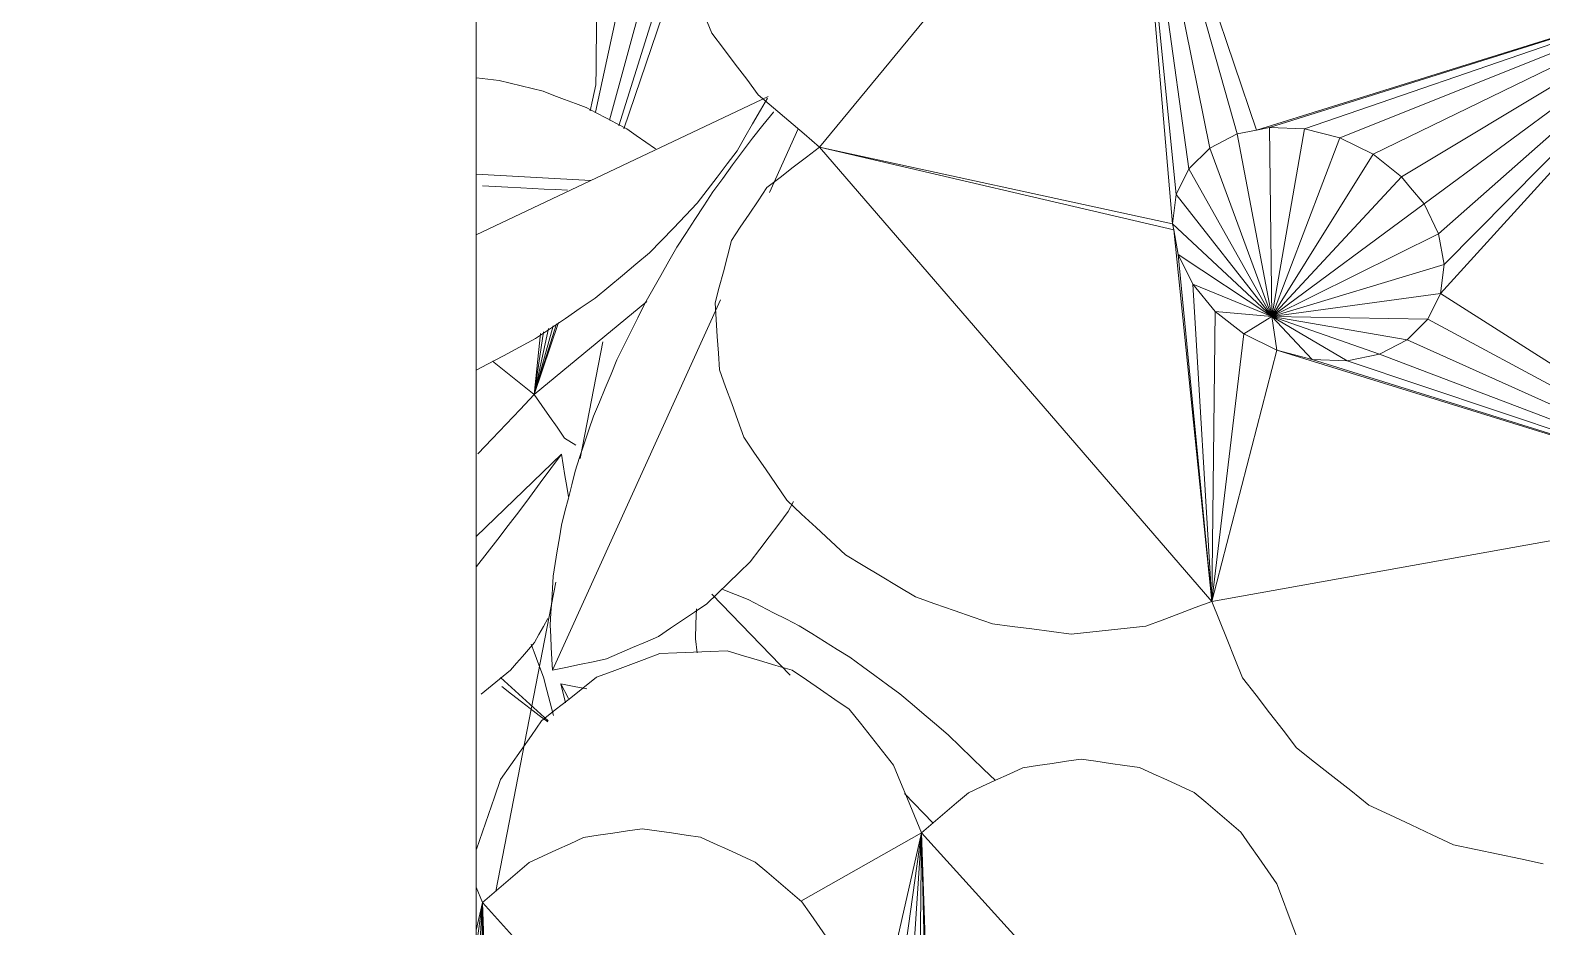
# Model space of a CAD drawing. Header units: metres. Extents: x -18.34 to -13.25, y -25.49 to -16.26.
# Drawn here: x -17.6932 to -17.5807, y -17.2564 to -17.1897 of the extents above; entities that cross this region are included whole.
import ezdxf

# ---------------------------------------------------------------- set-up
doc = ezdxf.new("R2010")
doc.units = ezdxf.units.M
for name, color, linetype, lineweight in [('Importações nas famílias', 7, 'Continuous', 5), ('Quadro estrutural', 7, 'Continuous', 5), ('Vegetação', 7, 'Continuous', 5)]:
    doc.layers.add(name, color=color, linetype=linetype, lineweight=lineweight)

# ---------------------------------------------------------------- blocks, each defined once
blk = doc.blocks.new('Tram - Tram-3151187-Pavimento 02 - Executivo')
at = {"layer": 'Quadro estrutural'}
blk.add_line((0.77874, 0.05), (1.19668, 0.05), dxfattribs=at)
blk = doc.blocks.new('Planta_pergolado_12200 - plantas pergolado_skp_Component_17-V26-Pavimento 02 - Executivo')
at = {"layer": 'Importações nas famílias', "color": 9}
for p, q in [((0.05637, 0.166207), (0.056623, 0.165785)), ((0.043743, 0.109602), (0.043025, 0.109692))]:
    blk.add_line(p, q, dxfattribs=at)
at = {"layer": 'Importações nas famílias', "color": 9, "flags": 128}
for points in [[(0.064989, 0.173789), (0.065806, 0.173926), (0.066623, 0.174062), (0.06744, 0.174198), (0.068257, 0.174334)], [(0.068257, 0.174334), (0.069064, 0.174091), (0.069871, 0.173848), (0.070678, 0.173605), (0.071485, 0.173362)], [(0.063789, 0.17299), (0.064232, 0.173286), (0.064989, 0.173789)], [(0.071485, 0.173362), (0.072213, 0.172761), (0.072941, 0.17216), (0.073669, 0.171558), (0.074397, 0.170957)], [(0.061961, 0.171774), (0.062718, 0.172278), (0.063475, 0.172782)], [(0.059431, 0.168461), (0.060064, 0.169289), (0.060696, 0.170118), (0.061329, 0.170946), (0.061961, 0.171774)], [(0.074397, 0.170957), (0.074983, 0.170048), (0.07557, 0.16914)], [(0.058523, 0.166297), (0.058977, 0.167379), (0.059431, 0.168461)], [(0.07887, 0.155103), (0.0788, 0.153809), (0.078765, 0.153151)], [(0.04516, 0.110017), (0.044451, 0.10981), (0.043743, 0.109602)], [(0.046952, 0.105916), (0.046858, 0.107045), (0.046764, 0.108174)]]:
    blk.add_lwpolyline(points, dxfattribs=at)
blk = doc.blocks.new('Planta_pergolado_12200 - plantas pergolado_skp_Component_16-V27-Pavimento 02 - Executivo')
blk.add_blockref('Planta_pergolado_12200 - plantas pergolado_skp_Component_17-V26-Pavimento 02 - Executivo', (0, 0))
blk = doc.blocks.new('Planta_pergolado_12200 - plantas pergolado_skp_-V28-Pavimento 02 - Executivo')
blk.add_blockref('Planta_pergolado_12200 - plantas pergolado_skp_Component_16-V27-Pavimento 02 - Executivo', (0, 0))
blk = doc.blocks.new('Planta_pergolado_12200 - plantas pergolado_skp_-3067425-Pavimento 02 - Executivo')
at = {"xscale": 1.254472261797389, "yscale": 1.254472261797389, "zscale": 1.254472261797389, "rotation": 44.99999999999149}
blk.add_blockref('Planta_pergolado_12200 - plantas pergolado_skp_-V28-Pavimento 02 - Executivo', (0.10194, -0.10235), dxfattribs=at)
blk = doc.blocks.new('Planta_pergolado_12200 - plantas pergolado_skp_Component_12-V138-Pavimento 02 - Executivo')
at = {"layer": 'Importações nas famílias', "color": 9}
for p in [(0.034492, 0.098185), (0.034513, 0.098471)]:
    blk.add_line(p, (0.03536, 0.098835), dxfattribs=at)
at = {"layer": 'Importações nas famílias', "color": 9, "flags": 128}
blk.add_lwpolyline([(0.03536, 0.098835), (0.034694, 0.099185), (0.034048, 0.099525)], dxfattribs=at)
blk = doc.blocks.new('Planta_pergolado_12200 - plantas pergolado_skp_Component_17-V139-Pavimento 02 - Executivo')
at = {"layer": 'Importações nas famílias', "color": 9}
for p, q in [((0.057615, 0.164133), (0.054179, 0.160187)), ((0.056944, 0.150919), (0.057615, 0.164133)), ((0.0571, 0.150697), (0.057615, 0.164133)), ((0.057501, 0.150127), (0.057615, 0.164133)), ((0.057615, 0.164133), (0.06325, 0.157661)), ((0.060158, 0.147444), (0.057615, 0.164133)), ((0.059244, 0.146459), (0.057615, 0.164133)), ((0.058153, 0.14939), (0.057615, 0.164133)), ((0.055961, 0.134448), (0.056026, 0.135232)), ((0.05194, 0.125059), (0.055543, 0.134882)), ((0.052275, 0.125014), (0.055961, 0.134448)), ((0.057543, 0.134448), (0.055961, 0.134448)), ((0.056131, 0.132411), (0.055961, 0.134448)), ((0.058447, 0.132867), (0.056131, 0.132411)), ((0.056131, 0.132411), (0.05288, 0.124934)), ((0.056628, 0.130514), (0.056131, 0.132411)), ((0.059337, 0.131596), (0.056628, 0.130514)), ((0.056628, 0.130514), (0.053762, 0.124789)), ((0.057356, 0.129014), (0.056628, 0.130514)), ((0.04494, 0.118392), (0.046576, 0.110432)), ((0.046576, 0.110432), (0.04803, 0.114397)), ((0.046576, 0.110432), (0.048076, 0.114271)), ((0.048154, 0.114061), (0.046576, 0.110432)), ((0.048254, 0.113785), (0.046576, 0.110432)), ((0.048366, 0.113479), (0.046576, 0.110432)), ((0.048432, 0.113299), (0.046576, 0.110432)), ((0.049555, 0.110432), (0.046576, 0.110432)), ((0.043743, 0.109602), (0.043025, 0.109692))]:
    blk.add_line(p, q, dxfattribs=at)
at = {"layer": 'Importações nas famílias', "color": 9, "flags": 128}
for points in [[(0.064989, 0.173789), (0.065806, 0.173926), (0.066623, 0.174062), (0.06744, 0.174198), (0.068257, 0.174334)], [(0.068257, 0.174334), (0.069064, 0.174091), (0.069871, 0.173848), (0.070678, 0.173605), (0.071485, 0.173362)], [(0.061961, 0.171774), (0.062718, 0.172278), (0.063475, 0.172782), (0.064232, 0.173286), (0.064989, 0.173789)], [(0.071485, 0.173362), (0.072213, 0.172761), (0.072941, 0.17216), (0.073669, 0.171558), (0.074397, 0.170957)], [(0.059431, 0.168461), (0.060064, 0.169289), (0.060696, 0.170118), (0.061329, 0.170946), (0.061961, 0.171774)], [(0.074397, 0.170957), (0.074983, 0.170048), (0.07557, 0.16914)], [(0.057615, 0.164133), (0.058069, 0.165215), (0.058523, 0.166297), (0.058977, 0.167379), (0.059431, 0.168461)], [(0.05637, 0.166207), (0.056623, 0.165785), (0.057119, 0.164959), (0.057615, 0.164133)], [(0.07887, 0.155103), (0.0788, 0.153809), (0.078765, 0.153151)], [(0.046576, 0.110432), (0.045868, 0.110225), (0.04516, 0.110017), (0.044451, 0.10981), (0.043743, 0.109602)], [(0.046952, 0.105916), (0.046858, 0.107045), (0.046764, 0.108174), (0.04667, 0.109303), (0.046576, 0.110432)]]:
    blk.add_lwpolyline(points, dxfattribs=at)
blk = doc.blocks.new('Planta_pergolado_12200 - plantas pergolado_skp_Component_16-V140-Pavimento 02 - Executivo')
for name in ['Planta_pergolado_12200 - plantas pergolado_skp_Component_17-V139-Pavimento 02 - Executivo', 'Planta_pergolado_12200 - plantas pergolado_skp_Component_12-V138-Pavimento 02 - Executivo']:
    blk.add_blockref(name, (0, 0))
blk = doc.blocks.new('Planta_pergolado_12200 - plantas pergolado_skp_-V141-Pavimento 02 - Executivo')
blk.add_blockref('Planta_pergolado_12200 - plantas pergolado_skp_Component_16-V140-Pavimento 02 - Executivo', (0, 0))
blk = doc.blocks.new('Planta_pergolado_12200 - plantas pergolado_skp_-3067431-Pavimento 02 - Executivo')
at = {"xscale": 1.254472261797389, "yscale": 1.254472261797389, "zscale": 1.254472261797389, "rotation": 44.99999999999149}
blk.add_blockref('Planta_pergolado_12200 - plantas pergolado_skp_-V141-Pavimento 02 - Executivo', (0.10194, -0.10235), dxfattribs=at)
blk = doc.blocks.new('Planta_pergolado_12200 - plantas pergolado_skp_-3067432-Pavimento 02 - Executivo')
at = {"rotation": 89.9999999999999}
for name in ['Planta_pergolado_12200 - plantas pergolado_skp_-3067431-Pavimento 02 - Executivo', 'Planta_pergolado_12200 - plantas pergolado_skp_-3067425-Pavimento 02 - Executivo']:
    blk.add_blockref(name, (0.69625, 0.01573), dxfattribs=at)
blk = doc.blocks.new('Planta_pergolado_12200 - plantas pergolado_skp_Component_12-V385-Pavimento 02 - Executivo')
at = {"layer": 'Importações nas famílias', "color": 9}
blk.add_line((0.06137, 0.27546), (0.06436, 0.2721), dxfattribs=at)
at = {"layer": 'Importações nas famílias', "color": 9, "flags": 128}
for points in [[(0.06097, 0.27512), (0.0611, 0.27423), (0.06124, 0.27332), (0.06137, 0.2724)], [(0.06309, 0.27394), (0.06253, 0.27447), (0.06196, 0.27501), (0.06142, 0.27551)], [(0.06433, 0.27273), (0.06371, 0.27334), (0.06309, 0.27394)], [(0.06137, 0.2724), (0.0616, 0.2715), (0.06183, 0.2706), (0.06199, 0.27001)]]:
    blk.add_lwpolyline(points, dxfattribs=at)
blk = doc.blocks.new('Planta_pergolado_12200 - plantas pergolado_skp_Component_12-V386-Pavimento 02 - Executivo')
at = {"layer": 'Importações nas famílias', "color": 9}
blk.add_line((0.05435, 0.23834), (0.06225, 0.23704), dxfattribs=at)
at = {"layer": 'Importações nas famílias', "color": 9, "flags": 128}
for points in [[(0.05926, 0.23833), (0.05846, 0.23845), (0.05765, 0.23858), (0.05684, 0.23871), (0.05604, 0.23883)], [(0.06191, 0.23788), (0.06103, 0.23803), (0.06015, 0.23818), (0.05926, 0.23833)], [(0.04964, 0.23662), (0.05026, 0.23609), (0.05087, 0.23556), (0.05148, 0.23503)], [(0.05148, 0.23503), (0.05215, 0.23458), (0.05281, 0.23413), (0.05348, 0.23369), (0.05414, 0.23324)], [(0.05414, 0.23324), (0.05485, 0.23288), (0.05556, 0.23252), (0.05627, 0.23216), (0.05698, 0.23179)], [(0.05698, 0.23179), (0.05772, 0.23152), (0.05847, 0.23125), (0.05921, 0.23098), (0.05996, 0.23071)], [(0.05996, 0.23071), (0.06073, 0.23054), (0.06151, 0.23036)]]:
    blk.add_lwpolyline(points, dxfattribs=at)
blk = doc.blocks.new('Planta_pergolado_12200 - plantas pergolado_skp_Component_17-V387-Pavimento 02 - Executivo')
at = {"layer": 'Importações nas famílias', "color": 9}
for p, q in [((0.05313, 0.22271), (0.06099, 0.22541)), ((0.05313, 0.22271), (0.05111, 0.18788)), ((0.05313, 0.22271), (0.06007, 0.21697)), ((0.05313, 0.22271), (0.06017, 0.21783)), ((0.05313, 0.22271), (0.06024, 0.21847)), ((0.05313, 0.22271), (0.05982, 0.21911)), ((0.05313, 0.22271), (0.06026, 0.21906)), ((0.05313, 0.22271), (0.05627, 0.2211)), ((0.05966, 0.2132), (0.05313, 0.22271)), ((0.05313, 0.22271), (0.05974, 0.21392)), ((0.05313, 0.22271), (0.05985, 0.21488)), ((0.05313, 0.22271), (0.05996, 0.21595)), ((0.05751, 0.19336), (0.05111, 0.18788)), ((0.0574, 0.19238), (0.05111, 0.18788)), ((0.05111, 0.18788), (0.05731, 0.19151)), ((0.05111, 0.18788), (0.05723, 0.19084)), ((0.05718, 0.19037), (0.05111, 0.18788)), ((0.05716, 0.19011), (0.05111, 0.18788)), ((0.05111, 0.18788), (0.05715, 0.19003)), ((0.05661, 0.18511), (0.05111, 0.18788))]:
    blk.add_line(p, q, dxfattribs=at)
at = {"layer": 'Importações nas famílias', "color": 9, "flags": 128}
for points in [[(0.05329, 0.23174), (0.05364, 0.23279), (0.05388, 0.2335)], [(0.05275, 0.22723), (0.05288, 0.22836), (0.05302, 0.22949), (0.05315, 0.23061), (0.05329, 0.23174)], [(0.05313, 0.22271), (0.05303, 0.22384), (0.05294, 0.22497), (0.05284, 0.2261), (0.05275, 0.22723)], [(0.04627, 0.22085), (0.04711, 0.22123), (0.04794, 0.2216), (0.04878, 0.22198), (0.04962, 0.22236)], [(0.04962, 0.22236), (0.05049, 0.22245), (0.05137, 0.22254), (0.05225, 0.22263), (0.05313, 0.22271)], [(0.03868, 0.20623), (0.03886, 0.20735), (0.03904, 0.20847), (0.03922, 0.20956)], [(0.03888, 0.20169), (0.03883, 0.20283), (0.03878, 0.20396), (0.03873, 0.2051), (0.03868, 0.20623)], [(0.03998, 0.1974), (0.0397, 0.19847), (0.03943, 0.19954), (0.03915, 0.20062), (0.03888, 0.20169)], [(0.0419, 0.19364), (0.04142, 0.19458), (0.04094, 0.19552), (0.04046, 0.19646), (0.03998, 0.1974)], [(0.04453, 0.19068), (0.04387, 0.19142), (0.04321, 0.19216), (0.04256, 0.1929), (0.0419, 0.19364)], [(0.04767, 0.18871), (0.04688, 0.18921), (0.0461, 0.1897), (0.04531, 0.19019), (0.04453, 0.19068)], [(0.05111, 0.18788), (0.05025, 0.18809), (0.04939, 0.1883), (0.04853, 0.18851), (0.04767, 0.18871)], [(0.0496, 0.18359), (0.04985, 0.18431), (0.05027, 0.1855), (0.05069, 0.18669), (0.05111, 0.18788)]]:
    blk.add_lwpolyline(points, dxfattribs=at)
blk = doc.blocks.new('Planta_pergolado_12200 - plantas pergolado_skp_Component_16-V388-Pavimento 02 - Executivo')
for name in ['Planta_pergolado_12200 - plantas pergolado_skp_Component_12-V385-Pavimento 02 - Executivo', 'Planta_pergolado_12200 - plantas pergolado_skp_Component_12-V386-Pavimento 02 - Executivo', 'Planta_pergolado_12200 - plantas pergolado_skp_Component_17-V387-Pavimento 02 - Executivo']:
    blk.add_blockref(name, (0, 0))
blk = doc.blocks.new('Planta_pergolado_12200 - plantas pergolado_skp_-V421-Pavimento 02 - Executivo')
blk.add_blockref('Planta_pergolado_12200 - plantas pergolado_skp_Component_16-V388-Pavimento 02 - Executivo', (0, 0))
blk = doc.blocks.new('Planta_pergolado_12200 - plantas pergolado_skp_-3067454-Pavimento 02 - Executivo')
at = {"rotation": 89.9999999999999}
blk.add_blockref('Planta_pergolado_12200 - plantas pergolado_skp_-V421-Pavimento 02 - Executivo', (0.27404, 0.01573), dxfattribs=at)
blk = doc.blocks.new('Planta_pergolado_12200 - plantas pergolado_skp_Component_17-V651-Pavimento 02 - Executivo')
at = {"layer": 'Importações nas famílias', "color": 9}
for p, q in [((-0.15968, -0.36122), (-0.16015, -0.36007)), ((-0.16015, -0.36329), (-0.15968, -0.36122)), ((-0.16015, -0.36454), (-0.15968, -0.36122)), ((-0.16015, -0.36824), (-0.15968, -0.36122)), ((-0.15998, -0.38759), (-0.15968, -0.36122)), ((-0.15968, -0.36122), (-0.13588, -0.38752)), ((-0.15903, -0.38951), (-0.15968, -0.36122)), ((-0.15866, -0.39122), (-0.15968, -0.36122)), ((-0.15903, -0.38951), (-0.15998, -0.38759)), ((-0.13588, -0.38752), (-0.15866, -0.39122)), ((-0.15857, -0.39165), (-0.13588, -0.38752)), ((-0.13588, -0.38752), (-0.15111, -0.42078)), ((-0.16015, -0.38984), (-0.15903, -0.38951)), ((-0.15866, -0.39122), (-0.15903, -0.38951)), ((-0.15857, -0.39165), (-0.15866, -0.39122)), ((-0.16015, -0.39177), (-0.15857, -0.39165)), ((-0.15862, -0.39384), (-0.15857, -0.39165)), ((-0.15111, -0.42078), (-0.15857, -0.39165)), ((-0.16015, -0.39365), (-0.15862, -0.39384)), ((-0.15918, -0.39595), (-0.15862, -0.39384)), ((-0.15111, -0.42078), (-0.15862, -0.39384)), ((-0.16015, -0.39562), (-0.15918, -0.39595)), ((-0.16015, -0.39771), (-0.15918, -0.39595)), ((-0.15918, -0.39595), (-0.15111, -0.42078)), ((-0.16015, -0.39797), (-0.15111, -0.42078)), ((-0.16015, -0.40238), (-0.15111, -0.42078)), ((-0.16015, -0.40453), (-0.15111, -0.42078)), ((-0.16015, -0.41922), (-0.15111, -0.42078))]:
    blk.add_line(p, q, dxfattribs=at)
at = {"layer": 'Importações nas famílias', "color": 9, "flags": 128}
for points in [[(-0.15215, -0.35637), (-0.15316, -0.35684), (-0.15417, -0.35731), (-0.15519, -0.35778), (-0.1562, -0.35825)], [(-0.1478, -0.35573), (-0.14888, -0.35589), (-0.14997, -0.35605), (-0.15106, -0.35621), (-0.15215, -0.35637)], [(-0.14345, -0.35635), (-0.14453, -0.3562), (-0.14562, -0.35604), (-0.14671, -0.35588), (-0.1478, -0.35573)], [(-0.13939, -0.35821), (-0.14041, -0.35774), (-0.14142, -0.35728), (-0.14243, -0.35682), (-0.14345, -0.35635)], [(-0.1562, -0.35825), (-0.15707, -0.35899), (-0.15794, -0.35973), (-0.15881, -0.36047), (-0.15968, -0.36122)], [(-0.13591, -0.36116), (-0.13678, -0.36042), (-0.13765, -0.35968), (-0.13852, -0.35894), (-0.13939, -0.35821)], [(-0.13323, -0.36502), (-0.1339, -0.36405), (-0.13457, -0.36309), (-0.13524, -0.36212), (-0.13591, -0.36116)], [(-0.13155, -0.36951), (-0.13197, -0.36838), (-0.13239, -0.36726), (-0.13281, -0.36614), (-0.13323, -0.36502)], [(-0.13097, -0.37433), (-0.13112, -0.37312), (-0.13126, -0.37192), (-0.13141, -0.37071), (-0.13155, -0.36951)], [(-0.13154, -0.37916), (-0.1314, -0.37795), (-0.13126, -0.37674), (-0.13112, -0.37554), (-0.13097, -0.37433)], [(-0.13322, -0.38366), (-0.1328, -0.38253), (-0.13238, -0.38141), (-0.13196, -0.38028), (-0.13154, -0.37916)], [(-0.13588, -0.38752), (-0.13522, -0.38656), (-0.13455, -0.38559), (-0.13388, -0.38462), (-0.13322, -0.38366)], [(-0.13227, -0.39027), (-0.13317, -0.38959), (-0.13408, -0.3889), (-0.13498, -0.38821), (-0.13588, -0.38752)], [(-0.12941, -0.39397), (-0.13013, -0.39304), (-0.13084, -0.39212), (-0.13155, -0.3912), (-0.13227, -0.39027)], [(-0.12752, -0.39835), (-0.12799, -0.39726), (-0.12847, -0.39616), (-0.12894, -0.39506), (-0.12941, -0.39397)], [(-0.12672, -0.40314), (-0.12692, -0.40194), (-0.12712, -0.40075), (-0.12732, -0.39955), (-0.12752, -0.39835)], [(-0.12706, -0.40799), (-0.12697, -0.40678), (-0.12689, -0.40556), (-0.1268, -0.40435), (-0.12672, -0.40314)], [(-0.12852, -0.41258), (-0.12815, -0.41143), (-0.12779, -0.41029), (-0.12742, -0.40914), (-0.12706, -0.40799)], [(-0.131, -0.4166), (-0.13038, -0.41559), (-0.12976, -0.41459), (-0.12914, -0.41359), (-0.12852, -0.41258)], [(-0.13433, -0.41977), (-0.1335, -0.41897), (-0.13266, -0.41818), (-0.13183, -0.41739), (-0.131, -0.4166)], [(-0.15235, -0.42545), (-0.15204, -0.42428), (-0.15173, -0.42312), (-0.15142, -0.42195), (-0.15111, -0.42078)], [(-0.15111, -0.42078), (-0.15008, -0.42119), (-0.14904, -0.42159), (-0.14801, -0.42199), (-0.14698, -0.4224)], [(-0.13829, -0.42187), (-0.1373, -0.42134), (-0.13631, -0.42082), (-0.13532, -0.42029), (-0.13433, -0.41977)], [(-0.1426, -0.42277), (-0.14152, -0.42254), (-0.14044, -0.42232), (-0.13937, -0.4221), (-0.13829, -0.42187)], [(-0.14698, -0.4224), (-0.14588, -0.42249), (-0.14479, -0.42258), (-0.14369, -0.42268), (-0.1426, -0.42277)], [(-0.15464, -0.42961), (-0.15407, -0.42857), (-0.1535, -0.42753), (-0.15293, -0.42649), (-0.15235, -0.42545)], [(-0.15782, -0.43296), (-0.15703, -0.43212), (-0.15623, -0.43128), (-0.15544, -0.43045), (-0.15464, -0.42961)], [(-0.15975, -0.43413), (-0.15879, -0.43355), (-0.15782, -0.43296)]]:
    blk.add_lwpolyline(points, dxfattribs=at)
blk = doc.blocks.new('Planta_pergolado_12200 - plantas pergolado_skp_Component_16-V652-Pavimento 02 - Executivo')
blk.add_blockref('Planta_pergolado_12200 - plantas pergolado_skp_Component_17-V651-Pavimento 02 - Executivo', (0, 0))
blk = doc.blocks.new('Planta_pergolado_12200 - plantas pergolado_skp_Component_17-V696-Pavimento 02 - Executivo')
at = {"layer": 'Importações nas famílias', "color": 9}
for p, q in [((-0.12699, -0.35603), (-0.13597, -0.36113)), ((-0.13126, -0.37476), (-0.12699, -0.35603)), ((-0.13034, -0.37967), (-0.12699, -0.35603)), ((-0.12865, -0.38081), (-0.12699, -0.35603)), ((-0.12729, -0.3824), (-0.12699, -0.35603)), ((-0.12699, -0.35603), (-0.1032, -0.38234)), ((-0.12634, -0.38433), (-0.12699, -0.35603)), ((-0.12597, -0.38603), (-0.12699, -0.35603)), ((-0.13034, -0.37967), (-0.13184, -0.37918)), ((-0.13336, -0.3833), (-0.13034, -0.37967)), ((-0.12865, -0.38081), (-0.13034, -0.37967)), ((-0.13455, -0.38558), (-0.12865, -0.38081)), ((-0.12729, -0.3824), (-0.12865, -0.38081)), ((-0.13522, -0.38655), (-0.12729, -0.3824)), ((-0.12634, -0.38433), (-0.12729, -0.3824)), ((-0.1032, -0.38234), (-0.12597, -0.38603)), ((-0.12588, -0.38646), (-0.1032, -0.38234)), ((-0.1032, -0.38234), (-0.1096, -0.39632)), ((-0.13531, -0.38693), (-0.12634, -0.38433)), ((-0.12597, -0.38603), (-0.12634, -0.38433)), ((-0.13527, -0.38722), (-0.12588, -0.38646)), ((-0.12588, -0.38646), (-0.12597, -0.38603)), ((-0.12593, -0.38865), (-0.12588, -0.38646)), ((-0.12071, -0.40667), (-0.12588, -0.38646)), ((-0.13527, -0.38752), (-0.12593, -0.38865)), ((-0.13526, -0.38783), (-0.12649, -0.39076)), ((-0.13408, -0.38886), (-0.12752, -0.39263)), ((-0.12649, -0.39076), (-0.12593, -0.38865)), ((-0.12075, -0.40726), (-0.12593, -0.38865)), ((-0.12752, -0.39263), (-0.12649, -0.39076)), ((-0.12649, -0.39076), (-0.12081, -0.40824)), ((-0.12895, -0.39415), (-0.12752, -0.39263)), ((-0.12752, -0.39263), (-0.12053, -0.41028)), ((-0.13038, -0.39289), (-0.12895, -0.39415)), ((-0.12895, -0.39415), (-0.12005, -0.41229)), ((-0.12761, -0.39907), (-0.11988, -0.41297)), ((-0.12935, -0.4137), (-0.11876, -0.41554))]:
    blk.add_line(p, q, dxfattribs=at)
at = {"layer": 'Importações nas famílias', "color": 9, "flags": 128}
for points in [[(-0.14647, -0.34267), (-0.14765, -0.34312), (-0.14883, -0.34356), (-0.15002, -0.34401), (-0.1512, -0.34445)], [(-0.14147, -0.34249), (-0.14272, -0.34253), (-0.14397, -0.34258), (-0.14522, -0.34263), (-0.14647, -0.34267)], [(-0.13663, -0.34392), (-0.13784, -0.34356), (-0.13905, -0.3432), (-0.14026, -0.34285), (-0.14147, -0.34249)], [(-0.13238, -0.34683), (-0.13344, -0.3461), (-0.13451, -0.34537), (-0.13557, -0.34464), (-0.13663, -0.34392)], [(-0.1512, -0.34445), (-0.15222, -0.34526), (-0.15324, -0.34607), (-0.15426, -0.34687), (-0.15528, -0.34768)], [(-0.15528, -0.34768), (-0.15604, -0.34878), (-0.15681, -0.34988), (-0.15757, -0.35097), (-0.15834, -0.35207)], [(-0.12907, -0.35099), (-0.1299, -0.34995), (-0.13073, -0.34891), (-0.13155, -0.34787), (-0.13238, -0.34683)], [(-0.12699, -0.35603), (-0.12751, -0.35477), (-0.12803, -0.35351), (-0.12855, -0.35225), (-0.12907, -0.35099)], [(-0.11511, -0.35054), (-0.1162, -0.3507), (-0.11728, -0.35087), (-0.11837, -0.35103), (-0.11946, -0.35119)], [(-0.11076, -0.35117), (-0.11185, -0.35101), (-0.11293, -0.35086), (-0.11402, -0.3507), (-0.11511, -0.35054)], [(-0.15834, -0.35207), (-0.15879, -0.35337), (-0.15923, -0.35466), (-0.15968, -0.35596), (-0.16013, -0.35726)], [(-0.11946, -0.35119), (-0.12047, -0.35166), (-0.12148, -0.35212), (-0.1225, -0.35259), (-0.12351, -0.35306)], [(-0.1067, -0.35302), (-0.10772, -0.35256), (-0.10873, -0.35209), (-0.10974, -0.35163), (-0.11076, -0.35117)], [(-0.12351, -0.35306), (-0.12438, -0.3538), (-0.12525, -0.35455), (-0.12612, -0.35529), (-0.12699, -0.35603)], [(-0.10322, -0.35597), (-0.10409, -0.35524), (-0.10496, -0.3545), (-0.10583, -0.35376), (-0.1067, -0.35302)], [(-0.10055, -0.35983), (-0.10121, -0.35887), (-0.10188, -0.3579), (-0.10255, -0.35694), (-0.10322, -0.35597)], [(-0.09886, -0.36432), (-0.09928, -0.3632), (-0.0997, -0.36208), (-0.10012, -0.36095), (-0.10055, -0.35983)], [(-0.09829, -0.36914), (-0.09843, -0.36794), (-0.09857, -0.36673), (-0.09872, -0.36553), (-0.09886, -0.36432)], [(-0.09885, -0.37397), (-0.09871, -0.37276), (-0.09857, -0.37156), (-0.09843, -0.37035), (-0.09829, -0.36914)], [(-0.10053, -0.37847), (-0.10011, -0.37735), (-0.09969, -0.37622), (-0.09927, -0.3751), (-0.09885, -0.37397)], [(-0.1032, -0.38234), (-0.10253, -0.38137), (-0.10186, -0.3804), (-0.10119, -0.37944), (-0.10053, -0.37847)], [(-0.09958, -0.38509), (-0.10048, -0.3844), (-0.10139, -0.38371), (-0.10229, -0.38303), (-0.1032, -0.38234)], [(-0.09672, -0.38878), (-0.09744, -0.38786), (-0.09815, -0.38693), (-0.09886, -0.38601), (-0.09958, -0.38509)], [(-0.09483, -0.39317), (-0.0953, -0.39207), (-0.09578, -0.39097), (-0.09625, -0.38988), (-0.09672, -0.38878)], [(-0.11967, -0.42027), (-0.11936, -0.4191), (-0.11904, -0.41793), (-0.11873, -0.41676), (-0.11852, -0.41597)], [(-0.12195, -0.42442), (-0.12138, -0.42338), (-0.12081, -0.42234), (-0.12024, -0.4213), (-0.11967, -0.42027)], [(-0.14966, -0.42157), (-0.14914, -0.42264), (-0.14861, -0.42371)], [(-0.14861, -0.42371), (-0.14786, -0.42459), (-0.1471, -0.42547), (-0.14634, -0.42635), (-0.14559, -0.42723)], [(-0.12513, -0.42778), (-0.12434, -0.42694), (-0.12354, -0.4261), (-0.12275, -0.42526), (-0.12195, -0.42442)], [(-0.14559, -0.42723), (-0.14465, -0.42787), (-0.14372, -0.4285), (-0.14278, -0.42913), (-0.14185, -0.42977)], [(-0.12899, -0.43011), (-0.12802, -0.42953), (-0.12706, -0.42894), (-0.1261, -0.42836), (-0.12513, -0.42778)], [(-0.14185, -0.42977), (-0.14079, -0.43011), (-0.13974, -0.43045), (-0.13869, -0.4308), (-0.13764, -0.43114)], [(-0.13325, -0.43126), (-0.13219, -0.43097), (-0.13112, -0.43068), (-0.13005, -0.4304), (-0.12899, -0.43011)], [(-0.13764, -0.43114), (-0.13654, -0.43117), (-0.13544, -0.4312), (-0.13435, -0.43123), (-0.13325, -0.43126)]]:
    blk.add_lwpolyline(points, dxfattribs=at)
blk = doc.blocks.new('Planta_pergolado_12200 - plantas pergolado_skp_Component_16-V697-Pavimento 02 - Executivo')
blk.add_blockref('Planta_pergolado_12200 - plantas pergolado_skp_Component_17-V696-Pavimento 02 - Executivo', (0, 0))
blk = doc.blocks.new('Planta_pergolado_12200 - plantas pergolado_skp_Component_12-V718-Pavimento 02 - Executivo')
at = {"layer": 'Importações nas famílias', "color": 9}
for p, q in [((-0.13831, -0.30835), (-0.13617, -0.30362)), ((-0.15448, -0.34393), (-0.14195, -0.31634)), ((-0.13652, -0.33135), (-0.13693, -0.3321))]:
    blk.add_line(p, q, dxfattribs=at)
at = {"layer": 'Importações nas famílias', "color": 9, "flags": 128}
for points in [[(-0.13959, -0.3043), (-0.1388, -0.30333), (-0.13801, -0.30237), (-0.138, -0.30236)], [(-0.14253, -0.3083), (-0.1418, -0.3073), (-0.14106, -0.3063), (-0.14033, -0.3053), (-0.13959, -0.3043)], [(-0.14521, -0.31243), (-0.14454, -0.3114), (-0.14387, -0.31037), (-0.1432, -0.30934), (-0.14253, -0.3083)], [(-0.1476, -0.31661), (-0.147, -0.31557), (-0.14641, -0.31452), (-0.14581, -0.31347), (-0.14521, -0.31243)], [(-0.14968, -0.32082), (-0.14916, -0.31977), (-0.14864, -0.31872), (-0.14812, -0.31767), (-0.1476, -0.31661)], [(-0.15141, -0.32501), (-0.15098, -0.32396), (-0.15055, -0.32291), (-0.15011, -0.32187), (-0.14968, -0.32082)], [(-0.15279, -0.32911), (-0.15245, -0.32809), (-0.1521, -0.32706), (-0.15176, -0.32603), (-0.15141, -0.32501)], [(-0.1538, -0.33311), (-0.15354, -0.33211), (-0.15329, -0.33111), (-0.15304, -0.33011), (-0.15279, -0.32911)], [(-0.15442, -0.33693), (-0.15426, -0.33598), (-0.15411, -0.33502), (-0.15395, -0.33406), (-0.1538, -0.33311)], [(-0.13693, -0.3321), (-0.13763, -0.33304), (-0.13834, -0.33398), (-0.13904, -0.33492), (-0.13975, -0.33586)], [(-0.13975, -0.33586), (-0.14056, -0.33664), (-0.14137, -0.33742), (-0.14218, -0.33821), (-0.14299, -0.33899)], [(-0.15464, -0.34056), (-0.15459, -0.33965), (-0.15453, -0.33874), (-0.15447, -0.33784), (-0.15442, -0.33693)], [(-0.14299, -0.33899), (-0.14389, -0.33959), (-0.14479, -0.3402), (-0.14569, -0.3408), (-0.14659, -0.34141)], [(-0.15448, -0.34393), (-0.15452, -0.34309), (-0.15456, -0.34224), (-0.1546, -0.3414), (-0.15464, -0.34056)], [(-0.14659, -0.34141), (-0.14755, -0.34183), (-0.14852, -0.34224), (-0.14948, -0.34266), (-0.15045, -0.34307)], [(-0.15045, -0.34307), (-0.15145, -0.34329), (-0.15246, -0.3435), (-0.15347, -0.34372), (-0.15448, -0.34393)]]:
    blk.add_lwpolyline(points, dxfattribs=at)
blk = doc.blocks.new('Planta_pergolado_12200 - plantas pergolado_skp_Component_17-V719-Pavimento 02 - Executivo')
at = {"layer": 'Importações nas famílias', "color": 9}
for p, q in [((-0.13459, -0.30497), (-0.11124, -0.27665)), ((-0.10709, -0.30659), (-0.11124, -0.27665)), ((-0.11124, -0.27665), (-0.10803, -0.30851)), ((-0.10554, -0.30505), (-0.11124, -0.27665)), ((-0.10349, -0.30399), (-0.11124, -0.27665)), ((-0.10205, -0.3037), (-0.11124, -0.27665)), ((-0.11124, -0.27665), (-0.1083, -0.31068)), ((-0.0676, -0.29298), (-0.10205, -0.3037)), ((-0.0676, -0.29298), (-0.10108, -0.3035)), ((-0.0676, -0.29298), (-0.09848, -0.3036)), ((-0.0676, -0.29298), (-0.09585, -0.30428)), ((-0.0676, -0.29298), (-0.09338, -0.3055)), ((-0.0676, -0.29298), (-0.09125, -0.30718)), ((-0.0676, -0.29298), (-0.08958, -0.3092)), ((-0.0676, -0.29298), (-0.0885, -0.31142)), ((-0.08835, -0.31587), (-0.0676, -0.29298)), ((-0.0676, -0.29298), (-0.08808, -0.3137)), ((-0.10205, -0.3037), (-0.10349, -0.30399)), ((-0.10108, -0.3035), (-0.10205, -0.3037)), ((-0.09848, -0.3036), (-0.10108, -0.3035)), ((-0.10108, -0.3035), (-0.10091, -0.31758)), ((-0.10091, -0.31758), (-0.09848, -0.3036)), ((-0.09585, -0.30428), (-0.09848, -0.3036)), ((-0.1083, -0.31068), (-0.13459, -0.30497)), ((-0.13459, -0.30497), (-0.10822, -0.31114)), ((-0.10539, -0.3388), (-0.13459, -0.30497)), ((-0.10349, -0.30399), (-0.10554, -0.30505)), ((-0.10091, -0.31758), (-0.10349, -0.30399)), ((-0.09585, -0.30428), (-0.10091, -0.31758)), ((-0.09338, -0.3055), (-0.09585, -0.30428)), ((-0.10554, -0.30505), (-0.10709, -0.30659)), ((-0.10091, -0.31758), (-0.10554, -0.30505)), ((-0.09338, -0.3055), (-0.10091, -0.31758)), ((-0.09125, -0.30718), (-0.09338, -0.3055)), ((-0.10709, -0.30659), (-0.10803, -0.30851)), ((-0.10091, -0.31758), (-0.10709, -0.30659)), ((-0.10091, -0.31758), (-0.09125, -0.30718)), ((-0.09058, -0.30799), (-0.09125, -0.30718)), ((-0.08958, -0.3092), (-0.09058, -0.30799)), ((-0.10803, -0.30851), (-0.1083, -0.31068)), ((-0.10091, -0.31758), (-0.10803, -0.30851)), ((-0.08958, -0.3092), (-0.10091, -0.31758)), ((-0.0885, -0.31142), (-0.08958, -0.3092)), ((-0.10091, -0.31758), (-0.1083, -0.31068)), ((-0.1083, -0.31068), (-0.10822, -0.31114)), ((-0.10822, -0.31114), (-0.10788, -0.31296)), ((-0.10822, -0.31114), (-0.10539, -0.3388)), ((-0.10091, -0.31758), (-0.0885, -0.31142)), ((-0.08808, -0.3137), (-0.0885, -0.31142)), ((-0.10091, -0.31758), (-0.10788, -0.31296)), ((-0.10788, -0.31296), (-0.1068, -0.31518)), ((-0.10788, -0.31296), (-0.10539, -0.3388)), ((-0.10091, -0.31758), (-0.08808, -0.3137)), ((-0.08835, -0.31587), (-0.08808, -0.3137)), ((-0.10091, -0.31758), (-0.1068, -0.31518)), ((-0.1068, -0.31518), (-0.10514, -0.3172)), ((-0.1068, -0.31518), (-0.10539, -0.3388)), ((-0.10091, -0.31758), (-0.08835, -0.31587)), ((-0.08929, -0.31779), (-0.08835, -0.31587)), ((-0.08835, -0.31587), (-0.06399, -0.33139)), ((-0.10514, -0.3172), (-0.10539, -0.3388)), ((-0.10091, -0.31758), (-0.10514, -0.3172)), ((-0.10514, -0.3172), (-0.103, -0.31888)), ((-0.10091, -0.31758), (-0.103, -0.31888)), ((-0.08929, -0.31779), (-0.10091, -0.31758)), ((-0.10091, -0.31758), (-0.09084, -0.31933)), ((-0.10091, -0.31758), (-0.09289, -0.32038)), ((-0.10091, -0.31758), (-0.0953, -0.32088)), ((-0.10091, -0.31758), (-0.09791, -0.32078)), ((-0.10091, -0.31758), (-0.10053, -0.3201)), ((-0.08961, -0.3181), (-0.09084, -0.31933)), ((-0.08961, -0.3181), (-0.08929, -0.31779)), ((-0.08929, -0.31779), (-0.06399, -0.33139)), ((-0.103, -0.31888), (-0.10539, -0.3388)), ((-0.103, -0.31888), (-0.10053, -0.3201)), ((-0.09084, -0.31933), (-0.09289, -0.32038)), ((-0.06399, -0.33139), (-0.09084, -0.31933)), ((-0.10053, -0.3201), (-0.10539, -0.3388)), ((-0.06399, -0.33139), (-0.10053, -0.3201)), ((-0.09791, -0.32078), (-0.10053, -0.3201)), ((-0.09289, -0.32038), (-0.0953, -0.32088)), ((-0.06399, -0.33139), (-0.09289, -0.32038)), ((-0.0953, -0.32088), (-0.09791, -0.32078)), ((-0.09791, -0.32078), (-0.06399, -0.33139)), ((-0.0953, -0.32088), (-0.06399, -0.33139)), ((-0.10539, -0.3388), (-0.06399, -0.33139))]:
    blk.add_line(p, q, dxfattribs=at)
at = {"layer": 'Importações nas famílias', "color": 9, "flags": 128}
for points in [[(-0.14471, -0.2915), (-0.14418, -0.29274), (-0.14366, -0.29399), (-0.14313, -0.29523), (-0.1426, -0.29648)], [(-0.1426, -0.29648), (-0.14174, -0.29763), (-0.14088, -0.29878), (-0.14001, -0.29992), (-0.13915, -0.30107)], [(-0.13915, -0.30107), (-0.13801, -0.30205), (-0.13687, -0.30302), (-0.13573, -0.30399), (-0.13459, -0.30497)], [(-0.13459, -0.30497), (-0.13557, -0.30572), (-0.13655, -0.30647), (-0.13753, -0.30722), (-0.1385, -0.30798)], [(-0.1385, -0.30798), (-0.13916, -0.30896), (-0.13983, -0.30995), (-0.14049, -0.31094), (-0.14115, -0.31193)], [(-0.14115, -0.31193), (-0.14145, -0.31309), (-0.14175, -0.31425), (-0.14205, -0.3154), (-0.14236, -0.31656)], [(-0.14236, -0.31656), (-0.14228, -0.31781), (-0.1422, -0.31906), (-0.14212, -0.32031), (-0.14204, -0.32156)], [(-0.14204, -0.32156), (-0.14158, -0.32281), (-0.14113, -0.32407), (-0.14067, -0.32532), (-0.14022, -0.32658)], [(-0.14022, -0.32658), (-0.13942, -0.32775), (-0.13862, -0.32892), (-0.13782, -0.3301), (-0.13702, -0.33127)], [(-0.13702, -0.33127), (-0.13593, -0.33229), (-0.13484, -0.3333), (-0.13375, -0.33432), (-0.13266, -0.33533)], [(-0.13266, -0.33533), (-0.13135, -0.33612), (-0.13005, -0.3369), (-0.12874, -0.33769), (-0.12744, -0.33847)], [(-0.12744, -0.33847), (-0.126, -0.33898), (-0.12457, -0.33948), (-0.12314, -0.33998), (-0.12171, -0.34048)], [(-0.1103, -0.34065), (-0.10907, -0.34019), (-0.10784, -0.33972), (-0.10662, -0.33926), (-0.10539, -0.3388)], [(-0.10539, -0.3388), (-0.10482, -0.34022), (-0.10424, -0.34164), (-0.10367, -0.34307), (-0.10309, -0.34449)], [(-0.12171, -0.34048), (-0.12025, -0.34067), (-0.11878, -0.34085), (-0.11732, -0.34104), (-0.11586, -0.34123)], [(-0.11586, -0.34123), (-0.11447, -0.34108), (-0.11308, -0.34094), (-0.11169, -0.34079), (-0.1103, -0.34065)], [(-0.10309, -0.34449), (-0.10209, -0.34579), (-0.10108, -0.34709), (-0.10008, -0.34839), (-0.09908, -0.34969)], [(-0.09908, -0.34969), (-0.09773, -0.35076), (-0.09638, -0.35183), (-0.09504, -0.35289), (-0.09369, -0.35396)], [(-0.09369, -0.35396), (-0.09212, -0.3547), (-0.09054, -0.35544), (-0.08897, -0.35618), (-0.08739, -0.35692)], [(-0.08739, -0.35692), (-0.08573, -0.35727), (-0.08406, -0.35763), (-0.08239, -0.35798), (-0.08072, -0.35833)]]:
    blk.add_lwpolyline(points, dxfattribs=at)
blk = doc.blocks.new('Planta_pergolado_12200 - plantas pergolado_skp_Component_16-V720-Pavimento 02 - Executivo')
for name in ['Planta_pergolado_12200 - plantas pergolado_skp_Component_17-V719-Pavimento 02 - Executivo', 'Planta_pergolado_12200 - plantas pergolado_skp_Component_12-V718-Pavimento 02 - Executivo']:
    blk.add_blockref(name, (0, 0))
blk = doc.blocks.new('Planta_pergolado_12200 - plantas pergolado_skp_Component_12-V744-Pavimento 02 - Executivo')
at = {"layer": 'Importações nas famílias', "color": 9}
blk.add_line((-0.13841, -0.30121), (-0.16015, -0.3115), dxfattribs=at)
at = {"layer": 'Importações nas famílias', "color": 9, "flags": 128}
for points in [[(-0.14073, -0.30525), (-0.14015, -0.30424), (-0.13957, -0.30323), (-0.13899, -0.30222), (-0.13847, -0.30132)], [(-0.1437, -0.30915), (-0.14295, -0.30818), (-0.14221, -0.3072), (-0.14147, -0.30622), (-0.14073, -0.30525)], [(-0.14724, -0.31284), (-0.14636, -0.31192), (-0.14547, -0.311), (-0.14458, -0.31007), (-0.1437, -0.30915)], [(-0.15129, -0.31622), (-0.15028, -0.31538), (-0.14927, -0.31453), (-0.14826, -0.31369), (-0.14724, -0.31284)], [(-0.15574, -0.31922), (-0.15463, -0.31847), (-0.15351, -0.31772), (-0.1524, -0.31697), (-0.15129, -0.31622)], [(-0.16015, -0.32159), (-0.1593, -0.32113), (-0.15811, -0.3205), (-0.15692, -0.31986), (-0.15574, -0.31922)]]:
    blk.add_lwpolyline(points, dxfattribs=at)
blk = doc.blocks.new('Planta_pergolado_12200 - plantas pergolado_skp_Component_12-V745-Pavimento 02 - Executivo')
at = {"layer": 'Importações nas famílias', "color": 9}
blk.add_line((-0.15381, -0.32784), (-0.16015, -0.33397), dxfattribs=at)
at = {"layer": 'Importações nas famílias', "color": 9, "flags": 128}
for points in [[(-0.15698, -0.33212), (-0.15618, -0.33105), (-0.15539, -0.32998), (-0.1546, -0.32891), (-0.15381, -0.32784)], [(-0.15381, -0.32784), (-0.15367, -0.32863), (-0.15354, -0.32943), (-0.1534, -0.33023), (-0.15327, -0.33102)], [(-0.16012, -0.3362), (-0.15933, -0.33518), (-0.15855, -0.33416), (-0.15776, -0.33314), (-0.15698, -0.33212)], [(-0.15481, -0.34008), (-0.15514, -0.34067), (-0.15548, -0.34126), (-0.15581, -0.34185)], [(-0.15581, -0.34185), (-0.15625, -0.34237), (-0.1567, -0.34289), (-0.15714, -0.3434), (-0.15759, -0.34392)], [(-0.15759, -0.34392), (-0.15814, -0.34437), (-0.15869, -0.34481), (-0.15924, -0.34525), (-0.15979, -0.3457)]]:
    blk.add_lwpolyline(points, dxfattribs=at)
blk = doc.blocks.new('Planta_pergolado_12200 - plantas pergolado_skp_Component_16-V748-Pavimento 02 - Executivo')
for name in ['Planta_pergolado_12200 - plantas pergolado_skp_Component_12-V744-Pavimento 02 - Executivo', 'Planta_pergolado_12200 - plantas pergolado_skp_Component_12-V745-Pavimento 02 - Executivo']:
    blk.add_blockref(name, (0, 0))
blk = doc.blocks.new('Planta_pergolado_12200 - plantas pergolado_skp_-V754-Pavimento 02 - Executivo')
for name in ['Planta_pergolado_12200 - plantas pergolado_skp_Component_16-V720-Pavimento 02 - Executivo', 'Planta_pergolado_12200 - plantas pergolado_skp_Component_16-V748-Pavimento 02 - Executivo']:
    blk.add_blockref(name, (0, 0))
blk = doc.blocks.new('Planta_pergolado_12200 - plantas pergolado_skp_-3067460-Pavimento 02 - Executivo')
at = {"layer": 'Importações nas famílias', "color": 9}
for p, q in [((-0.15073, -0.31946), (-0.15242, -0.32815)), ((-0.15422, -0.33737), (-0.1587, -0.36038))]:
    blk.add_line(p, q, dxfattribs=at)
for name in ['Planta_pergolado_12200 - plantas pergolado_skp_-V754-Pavimento 02 - Executivo', 'Planta_pergolado_12200 - plantas pergolado_skp_Component_16-V697-Pavimento 02 - Executivo', 'Planta_pergolado_12200 - plantas pergolado_skp_Component_16-V652-Pavimento 02 - Executivo']:
    blk.add_blockref(name, (0, 0))
blk = doc.blocks.new('Planta_pergolado_12200 - plantas pergolado_skp_-3067465-Pavimento 02 - Executivo')
blk.add_blockref('Planta_pergolado_12200 - plantas pergolado_skp_-3067460-Pavimento 02 - Executivo', (0, 0))
blk = doc.blocks.new('Planta_pergolado_12200 - plantas pergolado_skp_Component_12-V1132-Pavimento 02 - Executivo')
at = {"layer": 'Importações nas famílias', "color": 9}
for p, q in [((-0.1426, -0.33825), (-0.13677, -0.34429)), ((-0.14369, -0.34262), (-0.14383, -0.34159)), ((-0.12827, -0.3531), (-0.12616, -0.35529))]:
    blk.add_line(p, q, dxfattribs=at)
at = {"layer": 'Importações nas famílias', "color": 9, "flags": 128}
for points in [[(-0.14178, -0.3379), (-0.14084, -0.33828), (-0.1399, -0.33866)], [(-0.1399, -0.33866), (-0.13895, -0.33915), (-0.13801, -0.33964), (-0.13706, -0.34012), (-0.13611, -0.34061)], [(-0.14383, -0.34159), (-0.14379, -0.34048), (-0.14375, -0.33936)], [(-0.13611, -0.34061), (-0.13517, -0.3412), (-0.13422, -0.34178), (-0.13328, -0.34237), (-0.13233, -0.34296)], [(-0.13233, -0.34296), (-0.1314, -0.34364), (-0.13047, -0.34432), (-0.12954, -0.345), (-0.12861, -0.34568)], [(-0.12861, -0.34568), (-0.1277, -0.34645), (-0.1268, -0.34722), (-0.12589, -0.34799), (-0.12498, -0.34876)], [(-0.12498, -0.34876), (-0.12411, -0.3496), (-0.12324, -0.35045), (-0.12237, -0.3513), (-0.12149, -0.35214)]]:
    blk.add_lwpolyline(points, dxfattribs=at)
blk = doc.blocks.new('Planta_pergolado_12200 - plantas pergolado_skp_Component_12-V1134-Pavimento 02 - Executivo')
at = {"layer": 'Importações nas famílias', "color": 9}
blk.add_line((-0.05578, -0.35009), (-0.08132, -0.39021), dxfattribs=at)
at = {"layer": 'Importações nas famílias', "color": 9, "flags": 128}
for points in [[(-0.06001, -0.35141), (-0.05895, -0.35108), (-0.05789, -0.35075), (-0.05684, -0.35042), (-0.05578, -0.35009)], [(-0.05578, -0.35009), (-0.05591, -0.3512), (-0.05605, -0.35231), (-0.05619, -0.35342), (-0.05632, -0.35452)], [(-0.06421, -0.35346), (-0.06316, -0.35295), (-0.06211, -0.35244), (-0.06106, -0.35192), (-0.06001, -0.35141)], [(-0.06828, -0.3562), (-0.06726, -0.35552), (-0.06625, -0.35483), (-0.06523, -0.35415), (-0.06421, -0.35346)], [(-0.05632, -0.35452), (-0.05657, -0.35565), (-0.05681, -0.35678), (-0.05705, -0.3579), (-0.0573, -0.35903)], [(-0.07212, -0.35956), (-0.07116, -0.35872), (-0.0702, -0.35788), (-0.06924, -0.35704), (-0.06828, -0.3562)], [(-0.07564, -0.36346), (-0.07476, -0.36248), (-0.07388, -0.36151), (-0.073, -0.36053), (-0.07212, -0.35956)], [(-0.0573, -0.35903), (-0.05764, -0.36016), (-0.05799, -0.36129), (-0.05833, -0.36242), (-0.05868, -0.36355)], [(-0.07875, -0.3678), (-0.07797, -0.36672), (-0.07719, -0.36563), (-0.07642, -0.36454), (-0.07564, -0.36346)], [(-0.05868, -0.36355), (-0.05912, -0.36467), (-0.05957, -0.3658), (-0.06001, -0.36692), (-0.06046, -0.36804)], [(-0.08139, -0.3725), (-0.08073, -0.37132), (-0.08007, -0.37015), (-0.07941, -0.36898), (-0.07875, -0.3678)], [(-0.06046, -0.36804), (-0.06099, -0.36915), (-0.06153, -0.37025), (-0.06207, -0.37135), (-0.06261, -0.37245)], [(-0.0835, -0.37743), (-0.08297, -0.3762), (-0.08244, -0.37496), (-0.08192, -0.37373), (-0.08139, -0.3725)], [(-0.06261, -0.37245), (-0.06324, -0.37352), (-0.06386, -0.37459), (-0.06449, -0.37566), (-0.06512, -0.37673)], [(-0.06512, -0.37673), (-0.06582, -0.37776), (-0.06653, -0.37879), (-0.06724, -0.37981), (-0.06795, -0.38084)], [(-0.08501, -0.38248), (-0.08463, -0.38122), (-0.08426, -0.37996), (-0.08388, -0.37869), (-0.0835, -0.37743)], [(-0.06795, -0.38084), (-0.06873, -0.38181), (-0.06951, -0.38278), (-0.07029, -0.38375), (-0.07107, -0.38472)], [(-0.08591, -0.38754), (-0.08569, -0.38627), (-0.08546, -0.38501), (-0.08524, -0.38375), (-0.08501, -0.38248)], [(-0.07107, -0.38472), (-0.07192, -0.38562), (-0.07212, -0.38583)], [(-0.08616, -0.39248), (-0.0861, -0.39124), (-0.08603, -0.39001), (-0.08597, -0.38877), (-0.08591, -0.38754)], [(-0.08586, -0.39601), (-0.08596, -0.39483), (-0.08606, -0.39365), (-0.08616, -0.39248)]]:
    blk.add_lwpolyline(points, dxfattribs=at)
blk = doc.blocks.new('Planta_pergolado_12200 - plantas pergolado_skp_Component_16-V1138-Pavimento 02 - Executivo')
for name in ['Planta_pergolado_12200 - plantas pergolado_skp_Component_12-V1132-Pavimento 02 - Executivo', 'Planta_pergolado_12200 - plantas pergolado_skp_Component_12-V1134-Pavimento 02 - Executivo']:
    blk.add_blockref(name, (0, 0))
blk = doc.blocks.new('Planta_pergolado_12200 - plantas pergolado_skp_-3067415-Pavimento 02 - Executivo')
blk.add_blockref('Planta_pergolado_12200 - plantas pergolado_skp_Component_16-V1138-Pavimento 02 - Executivo', (0, 0))
blk = doc.blocks.new('Planta_pergolado_12200 - plantas pergolado_skp_-3067416-Pavimento 02 - Executivo')
blk.add_blockref('Planta_pergolado_12200 - plantas pergolado_skp_-3067415-Pavimento 02 - Executivo', (0, 0))
blk = doc.blocks.new('Planta_pergolado_12200 - plantas pergolado_skp_-3067421-Pavimento 02 - Executivo')
blk.add_blockref('Planta_pergolado_12200 - plantas pergolado_skp_-3067416-Pavimento 02 - Executivo', (0, 0))
blk = doc.blocks.new('Planta_pergolado_12200 - Planta_pergolado_12200-3067476-Pavimento 02 - Executivo')
at = {"xscale": 1.068436298615139, "yscale": 1.068436298615139, "zscale": -1.068436298615139, "rotation": 96.20000000000395}
blk.add_blockref('Planta_pergolado_12200 - plantas pergolado_skp_-3067454-Pavimento 02 - Executivo', (-0.07305, -0.33729), dxfattribs=at)
for name in ['Planta_pergolado_12200 - plantas pergolado_skp_-3067421-Pavimento 02 - Executivo', 'Planta_pergolado_12200 - plantas pergolado_skp_-3067465-Pavimento 02 - Executivo']:
    blk.add_blockref(name, (0, 0))
at = {"extrusion": (0, 0, -1), "xscale": 1.068436298615139, "yscale": 1.068436298615139, "zscale": -1.068436298615139, "rotation": 263.7999999999961}
blk.add_blockref('Planta_pergolado_12200 - plantas pergolado_skp_-3067432-Pavimento 02 - Executivo', (0.16709, 0.38397), dxfattribs=at)

msp = doc.modelspace()

# ---------------------------------------------------------------- block references
at = {"layer": 'Quadro estrutural', "rotation": 270}
msp.add_blockref('Tram - Tram-3151187-Pavimento 02 - Executivo', (-17.71, -16.27171), dxfattribs=at)
at = {"layer": 'Vegetação', "color": 9}
msp.add_blockref('Planta_pergolado_12200 - Planta_pergolado_12200-3067476-Pavimento 02 - Executivo', (-17.49985, -16.89341), dxfattribs=at)

doc.saveas('drawing.dxf')
